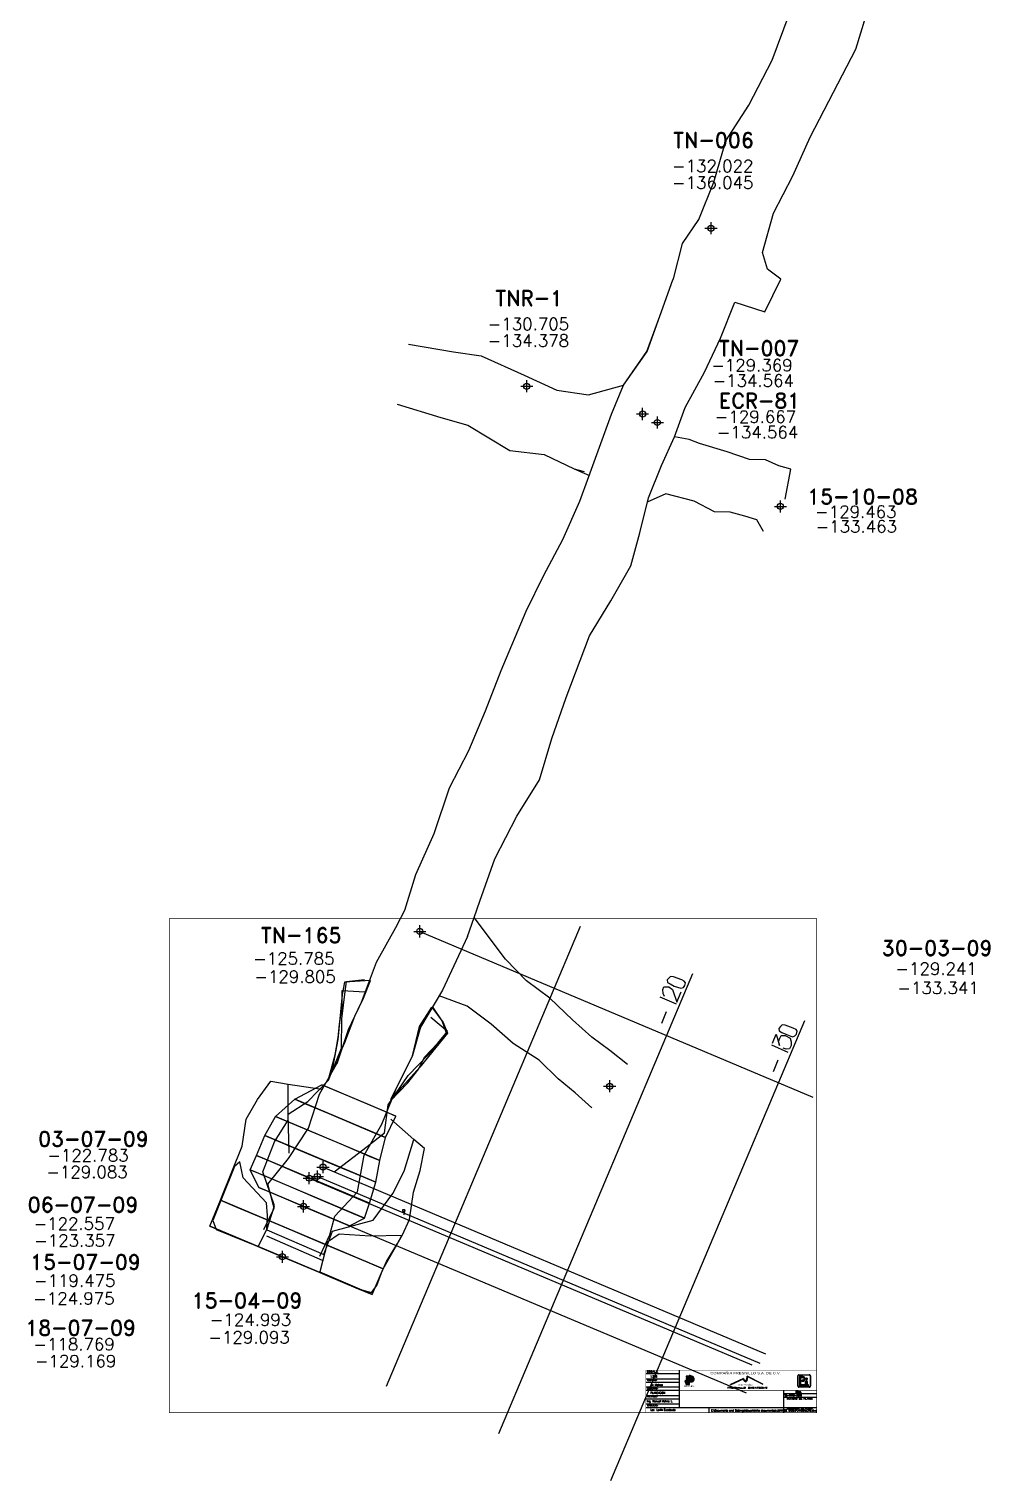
# Model space of a CAD drawing. Extents: x 9357 to 21428, y 9501 to 100038.
# Drawn here: x 10665.9 to 10744.8, y 9500.9 to 9620.3 of the extents above; entities that cross this region are included whole.
import ezdxf
from ezdxf.enums import TextEntityAlignment as Align

# ---------------------------------------------------------------- set-up
doc = ezdxf.new("R2010")
doc.units = 0
doc.header["$LTSCALE"] = 1.25
doc.header["$MEASUREMENT"] = 0
doc.header["$PDMODE"] = 34
doc.header["$PDSIZE"] = 0.5
doc.layers.get('0').update_dxf_attribs({"linetype": 'CONTINUOUS'})
for name, color, linetype in [('ABAJO', 7, 'CONTINUOUS'), ('ARRIBA', 7, 'CONTINUOUS'), ('Layer23', 7, 'CONTINUOUS'), ('LETRA', 7, 'CONTINUOUS'), ('LOGO', 5, 'CONTINUOUS'), ('LOGOPRO', 1, 'CONTINUOUS'), ('MARGEN', 7, 'CONTINUOUS'), ('MTEXT', 7, 'CONTINUOUS'), ('PE', 1, 'CONTINUOUS'), ('R-165-7763-S-FICH', 6, 'CONTINUOUS'), ('R-165-7763-S-SCR', 6, 'CONTINUOUS'), ('SEC', 7, 'CONTINUOUS'), ('TXT_M', 7, 'CONTINUOUS')]:
    doc.layers.add(name, color=color, linetype=linetype)
doc.styles.add('CBF', font='')
doc.styles.add('ROMAND', font='romand.shx')
doc.styles.add('ROMANS', font='romans')
doc.styles.get('CBF').set_extended_font_data('Institucional')

# ---------------------------------------------------------------- blocks, each defined once
blk = doc.blocks.new('F2')
blk.add_point((0, 0))
at = {"style": 'ROMAND'}
for tag, height, p in [('NOMBRE', 1.25, (0.2, 6.62)), ('CIELO', 1, (0.14, 4.62)), ('PISO', 1, (0.14, 3.25))]:
    blk.add_attdef(tag, text='', height=height, dxfattribs=at).set_placement(p, align=Align.CENTER)
at = {"style": 'ROMANS', "flags": 1}
for tag, p in [('MINA', (-0.07, -3.26)), ('LOCALIZACION', (-0.07, -4.93)), ('ESTRUCTURA', (-0.07, -6.62)), ('NIVEL', (-0.07, -8.29)), ('OBRA', (-0.07, -10.12)), ('FECHA', (-0.07, -11.79)), ('ATRAS', (-0.07, -13.48)), ('TOPOGRAFO', (2.67, -15.3))]:
    blk.add_attdef(tag, text='', height=1.25, dxfattribs=at).set_placement(p, align=Align.CENTER)
blk = doc.blocks.new('P')
at = {"layer": 'PE'}
h = blk.add_hatch(color=256, dxfattribs=at)
edge = h.paths.add_edge_path(flags=17)
edge.add_line((-0.107, 0.131), (-0.239, 0.131))
edge.add_line((-0.239, 0.131), (-0.239, 0.083))
edge.add_line((-0.239, 0.083), (-0.107, 0.083))
edge.add_arc((-0.107, 0.107), 0.0244, 270, 450)
edge = h.paths.add_edge_path()
edge.add_arc((-0.107, 0.107), 0.0732, -90, 65.7002, ccw=False)
edge.add_line((-0.107, 0.034), (-0.239, 0.034))
edge.add_line((-0.239, 0.034), (-0.239, -0.075))
edge.add_line((-0.239, -0.075), (-0.289, -0.075))
edge.add_line((-0.289, -0.075), (-0.239, -0.234))
edge.add_line((-0.239, -0.234), (-0.083, -0.234))
edge.add_line((-0.083, -0.234), (-0.083, -0.127))
edge.add_line((-0.083, -0.127), (0, -0.127))
edge.add_arc((0, 0), 0.127, 270, 422.4366)
edge.add_line((0.059, 0.113), (-0.077, 0.174))
blk.add_lwpolyline([(-0.077, 0.174, -0.807621), (-0.107, 0.034), (-0.239, 0.034), (-0.239, -0.075), (-0.289, -0.075), (-0.239, -0.234), (-0.083, -0.234), (-0.083, -0.127), (0, -0.127, 0.784358), (0.059, 0.113), (-0.077, 0.174)], format="xyb", dxfattribs=at)
blk.add_lwpolyline([(-0.107, 0.131), (-0.239, 0.131), (-0.239, 0.083), (-0.107, 0.083, 1)], format="xyb", close=True, dxfattribs=at)
at = {"layer": 'PE', "insert": (-0.326, -0.283), "char_height": 0.06444, "width": 0.58561, "attachment_point": 1, "style": 'CBF'}
blk.add_mtext('\\C0;PEÑOLES\\fArial|b0|i0|c0|p34;\\H0.0415;®', dxfattribs=at)
blk = doc.blocks.new('LOGOPRO')
at = {"layer": 'LOGOPRO'}
h = blk.add_hatch(color=256, dxfattribs=at)
edge = h.paths.add_edge_path()
edge.add_line((-9.14, -1.01), (-1.42, 2.5))
edge.add_arc((2.63, 3.37), 4.15, 192.1363, 205.99704)
edge.add_arc((0.46, 2.26), 1.71, 204.39321, 239.49231)
edge.add_arc((-0.11, 1.53), 0.801, 248.08755, 302.03698)
edge.add_arc((-1.23, 2.68), 2.4, 310.30293, 343.6088)
edge.add_line((1.07, 2), (0.37, 2))
edge.add_arc((-2.41, 3.66), 3.24, 328.30316, 329.27804, ccw=False)
edge.add_arc((-0.93, 2.73), 1.49, 306.35561, 328.80345, ccw=False)
edge.add_arc((-0.34, 2), 0.56, 244.67685, 301.87727, ccw=False)
edge.add_arc((-0.11, 2.4), 1.02, 208.50537, 242.32868, ccw=False)
edge.add_arc((1.25, 3.42), 2.72, 196.81781, 213.8715, ccw=False)
edge.add_line((-1.35, 2.64), (-9.18, -0.92))
edge.add_line((-9.18, -0.92), (-9.14, -1.01))
h = blk.add_hatch(color=5, dxfattribs=at)
edge = h.paths.add_edge_path()
edge.add_line((1.05, 3.78), (10.22, -0.69))
edge.add_line((10.22, -0.69), (10.26, -0.6))
edge.add_line((10.26, -0.6), (0.9, 3.97))
edge.add_arc((-4.76, 4.38), 5.67, 342.94804, 355.88937, ccw=False)
edge.add_arc((-2.41, 3.74), 3.24, 332.04214, 341.53578, ccw=False)
edge.add_line((0.45, 2.22), (1.08, 2.22))
edge.add_arc((-12.85, 2.71), 13.94, 357.974, 364.39617)
at = {"layer": 'LOGOPRO', "const_width": 0.02}
blk.add_lwpolyline([(-9.14, -1.01), (-1.42, 2.5, 0.060553), (-1.09, 1.55, 0.154357), (-0.4, 0.78, 0.239845), (0.32, 0.85, 0.146356), (1.07, 2), (0.37, 2, -0.004254), (0.35, 1.95, -0.098262), (-0.05, 1.53, -0.254899), (-0.58, 1.5, -0.148663), (-1, 1.91, -0.074548), (-1.35, 2.64), (-9.18, -0.92)], format="xyb", close=True, dxfattribs=at)
at = {"layer": 'LOGOPRO', "color": 5, "const_width": 0.02}
blk.add_lwpolyline([(1.05, 3.78), (10.22, -0.69), (10.26, -0.6), (0.9, 3.97, -0.056527), (0.66, 2.71, -0.041448), (0.45, 2.22), (1.08, 2.22, 0.028029), (1.05, 3.78)], format="xyb", dxfattribs=at)
at = {"layer": 'LOGOPRO'}
blk.add_lwpolyline([(-9.14, -1.01), (-9.18, -0.92)], dxfattribs=at)
at = {"layer": 'LETRA', "style": 'CBF'}
blk.add_text('MINA PROAÑO', height=0.8899, dxfattribs=at).set_placement((-4.8, -1.58))
blk = doc.blocks.new('LOGO_PLA')
at = {"layer": 'LOGO'}
h = blk.add_hatch(color=256, dxfattribs=at)
h.paths.add_polyline_path([(-0.0182, -0.0032), (-0.0132, -0.0032, -1), (-0.0132, -0.011), (-0.015, -0.011, 1), (-0.015, -0.0125), (-0.0132, -0.0125, 1), (-0.0132, -0.0017), (-0.022, -0.0017), (-0.022, -0.0125), (-0.0182, -0.0125)])
h.paths.add_polyline_path([(-0.0182, -0.014), (-0.022, -0.014), (-0.022, -0.024), (-0.0179, -0.024), (0.001, -0.024), (0.001, -0.0225), (-0.0182, -0.0225)])
h.paths.add_polyline_path([(-0.0021, -0.0136, 1), (-0.0059, -0.0136), (-0.0059, -0.021), (-0.0021, -0.021)])
h.paths.add_polyline_path([(-0.0059, -0.0067, 1), (-0.0021, -0.0067, 1)])
at = {"const_width": 0.0005}
blk.add_lwpolyline([(-0.0232, 0.0032), (0.0032, 0.0032, -0.414214), (0.0062, 0.0002), (0.0062, -0.0246, -0.414214), (0.0032, -0.0276), (-0.0232, -0.0276, -0.414214), (-0.0262, -0.0246), (-0.0262, 0.0002, -0.414214)], format="xyb", close=True, dxfattribs=at)
blk.add_lwpolyline([(-0.0232, 0.0027), (0.0032, 0.0027, -0.414214), (0.0057, 0.0002), (0.0057, -0.0246, -0.414214), (0.0032, -0.0271), (-0.0232, -0.0271, -0.414214), (-0.0257, -0.0246), (-0.0257, 0.0002, -0.414214)], format="xyb", close=True)
at = {"layer": 'LOGO'}
for points in [[(-0.0132, -0.0129, 1), (-0.0132, -0.0014), (-0.0224, -0.0014), (-0.0224, -0.0129), (-0.0179, -0.0129), (-0.0179, -0.0036), (-0.0132, -0.0036, -1), (-0.0132, -0.0106), (-0.015, -0.0106, 1), (-0.015, -0.0129)], [(-0.0132, -0.0125, 1), (-0.0132, -0.0017), (-0.022, -0.0017), (-0.022, -0.0125), (-0.0182, -0.0125), (-0.0182, -0.0032), (-0.0132, -0.0032, -1), (-0.0132, -0.011), (-0.015, -0.011, 1), (-0.015, -0.0125)], [(-0.0018, -0.0136), (-0.0018, -0.0213), (-0.0063, -0.0213), (-0.0063, -0.0136, -1)], [(-0.0021, -0.0136), (-0.0021, -0.021), (-0.0059, -0.021), (-0.0059, -0.0136, -1)]]:
    blk.add_lwpolyline(points, format="xyb", close=True, dxfattribs=at)
for points in [[(-0.0224, -0.0136), (-0.0224, -0.0243), (-0.0179, -0.0243), (0.0014, -0.0243), (0.0014, -0.0221), (-0.0179, -0.0221), (-0.0179, -0.0136)], [(-0.022, -0.014), (-0.022, -0.024), (-0.0179, -0.024), (0.001, -0.024), (0.001, -0.0225), (-0.0182, -0.0225), (-0.0182, -0.014)]]:
    blk.add_lwpolyline(points, close=True, dxfattribs=at)
blk.add_lwpolyline([(-0.0018, -0.0243), (-0.0063, -0.0243)], dxfattribs=at)
for radius in [0.00225, 0.00188]:
    blk.add_circle((-0.004, -0.0067), radius, dxfattribs=at)
blk = doc.blocks.new('mar1a')
at = {"layer": 'MARGEN', "const_width": 0.001}
blk.add_lwpolyline([(0, 1), (1, 1), (1, 0), (0, 0)], close=True, dxfattribs=at)
at = {"layer": 'MARGEN'}
for points in [[(0.7362, 0.0789), (0.7877, 0.0789)], [(0.7362, 0.0685), (0.7877, 0.0685)], [(0.7362, 0.0615), (0.7877, 0.0615)], [(0.7362, 0.0518), (0.7877, 0.0518)], [(0.7362, 0.0452), (0.7877, 0.0452)], [(0.7362, 0.0348), (0.7877, 0.0348)], [(0.7362, 0.0278), (0.7877, 0.0278)], [(0.9485, 0.0389), (0.9994, 0.0389)], [(0.9485, 0.031), (0.9994, 0.031)], [(0.7362, 0.0174), (0.7877, 0.0174)], [(0.7362, 0.0104), (0.9485, 0.0104)], [(0.9485, 0.0104), (0.9994, 0.0104)]]:
    blk.add_lwpolyline(points, dxfattribs=at)
at = {"layer": 'TXT_M'}
for points, const_width in [([(1, 0.0859), (0.7362, 0.0859), (0.7362, 0)], 0.0005), ([(1, 0.0452), (0.7877, 0.0452)], 0.001)]:
    blk.add_lwpolyline(points, dxfattribs=dict(at, const_width=const_width))
for points in [[(0.7877, 0.0859), (0.7877, 0.0104)], [(0.9485, 0.0452), (0.9485, 0)], [(0.8333, 0.0104), (0.8333, 0)]]:
    blk.add_lwpolyline(points, dxfattribs=at)
for name, p, xscale, yscale, zscale in [('P', (0.8063, 0.0677), 0.03375, 0.045, 0.03375), ('LOGOPRO', (0.8904, 0.0599), 0.002581875, 0.0034425, 0.002581875), ('LOGO_PLA', (0.9866, 0.0739), 0.6091875, 0.8122499999999999, 0.6091875)]:
    blk.add_blockref(name, p, dxfattribs=dict(at, xscale=xscale, yscale=yscale, zscale=zscale))
at = {"layer": 'MARGEN', "style": 'ROMAND', "width": 0.7, "flags": 4}
for tag, height, p in [('TITULO', 0.0065, (0.8674, 0.0328)), ('TITULO', 0.0065, (0.8674, 0.0239)), ('NUMERO', 0.0112, (0.9743, 0.0127)), ('TITULO', 0.0065, (0.8674, 0.015)), ('CAJON', 0.00446, (0.9752, 0.0016))]:
    blk.add_attdef(tag, text='', height=height, dxfattribs=at).set_placement(p, align=Align.CENTER)
at = {"layer": 'MTEXT', "style": 'ROMAND', "width": 0.7, "flags": 4}
for tag, p, height in [('ESCALA', (0.7428, 0.0712), 0.004), ('REVISO', (0.7375, 0.021), 0.004), ('DISENO', (0.7434, 0.0381), 0.004), ('FECHA', (0.9504, 0.0331), 0.0035), ('ARCHIVO', (0.8369, 0.0022), 0.004)]:
    blk.add_attdef(tag, p, '', height=height, dxfattribs=at)
at = {"layer": 'MTEXT', "style": 'ROMAND', "width": 0.7}
for tag, p in [('COTAS', (0.7436, 0.0544)), ('NOMBRE', (0.7431, 0.0033))]:
    blk.add_attdef(tag, p, '', height=0.004, dxfattribs=at)
at = {"layer": 'TXT_M', "style": 'ROMANS', "width": 1.2}
for s, p in [('ESCALA:', (0.7377, 0.0814)), ('DISENO:', (0.7377, 0.0474)), ('COTAS:', (0.7384, 0.0642)), ('REVISO:', (0.7379, 0.0312)), ('DIBUJO:', (0.7381, 0.0129))]:
    blk.add_text(s, height=0.0028, dxfattribs=at).set_placement(p)
at = {"layer": 'TXT_M', "style": 'CBF'}
blk.add_text('COMPAÑIA FRESNILLO S.A. DE C.V.', height=0.004725, dxfattribs=at).set_placement((0.8902, 0.0776), align=Align.CENTER)
at = {"layer": 'TXT_M'}
for s, height, style, width, p in [('FRESNILLO ZACATECAS', 0.0025, 'ROMANS', 1.65, (0.8928, 0.049)), ('NUMERO DE PLANO:', 0.0025, 'ROMANS', 1.2, (0.9738, 0.0268)), ('FECHA:', 0.0028, 'ROMAND', 0.7, (0.9718, 0.0403)), ('GUARDARSE EN CAJON:', 0.002125, 'ROMANS', 1.2, (0.9739, 0.0071))]:
    blk.add_text(s, height=height, dxfattribs=dict(at, style=style, width=width)).set_placement(p, align=Align.CENTER)

msp = doc.modelspace()

# ---------------------------------------------------------------- linework, layer by layer
at = {"color": 0}
for points, elevation in [([(10711.16, 9546.54), (10695.21, 9508.72)], -125.78), ([(10697.97, 9546.13), (10730.26, 9532.51)], -125.78), ([(10688.88, 9525.84), (10725.25, 9510.5)], -119.48), ([(10689.55, 9525.98), (10725.93, 9510.64)], -122.56), ([(10690.02, 9526.75), (10726.39, 9511.41)], -122.78), ([(10688.41, 9523.52), (10724.79, 9508.18)], -118.77)]:
    msp.add_lwpolyline(points, dxfattribs=dict(at, elevation=elevation))
for points in [[(10720.38, 9542.65), (10704.43, 9504.83)], [(10718.07, 9540.77), (10717.97, 9541.02), (10717.94, 9541.34), (10718.02, 9541.56), (10718.44, 9541.56), (10718.73, 9541.36), (10719.1, 9540.3), (10719.45, 9541.17)], [(10717.7, 9540.76), (10719.05, 9540.17)], [(10717.86, 9538.59), (10718.25, 9539.55)], [(10729.59, 9538.77), (10713.64, 9500.95)], [(10726.88, 9536.79), (10728.23, 9536.19)], [(10726.97, 9536.94), (10727.25, 9537.67), (10727.52, 9536.76), (10727.45, 9537.07), (10727.56, 9537.34), (10727.67, 9537.56), (10728, 9537.56), (10728.4, 9537.34), (10728.49, 9537.05), (10728.49, 9536.74), (10728.36, 9536.48), (10728.07, 9536.45), (10727.83, 9536.52)], [(10727.04, 9534.61), (10727.42, 9535.57)]]:
    msp.add_lwpolyline(points, dxfattribs=at)
at = {"color": 5}
for points in [[(10693.93, 9542.09), (10691.79, 9541.96), (10691.6, 9540.95), (10691.24, 9537.24), (10690.75, 9534.6), (10691.81, 9536.99), (10692.64, 9539.17), (10693.34, 9540.63)], [(10698.97, 9539.91), (10699.88, 9538.64), (10700.24, 9537.77), (10697.97, 9534.96), (10695.6, 9532.31), (10697.36, 9535.89), (10697.95, 9538.3)]]:
    msp.add_lwpolyline(points, close=True, dxfattribs=at)
at = {"color": 0}
for points in [[(10718.87, 9541.64), (10719.43, 9541.45), (10719.63, 9541.53), (10719.76, 9541.67), (10719.82, 9541.91), (10719.71, 9542.05), (10719.5, 9542.16), (10718.82, 9542.4), (10718.57, 9542.42), (10718.45, 9542.28), (10718.3, 9542.14), (10718.34, 9541.94), (10718.54, 9541.81)], [(10728.05, 9537.67), (10728.61, 9537.47), (10728.8, 9537.55), (10728.93, 9537.69), (10728.99, 9537.94), (10728.89, 9538.07), (10728.67, 9538.18), (10728, 9538.42), (10727.75, 9538.44), (10727.62, 9538.3), (10727.48, 9538.16), (10727.51, 9537.96), (10727.72, 9537.83)]]:
    msp.add_lwpolyline(points, close=True, dxfattribs=at)
at = {"color": 2}
msp.add_lwpolyline([(10696.75, 9523.24), (10696.55, 9523.24), (10696.55, 9523.24), (10696.54, 9523.15), (10696.61, 9523.09), (10696.72, 9523.09), (10696.75, 9523.24), (10696.67, 9522.84)], dxfattribs=at)
at = {"color": 221, "elevation": -125.22}
msp.add_lwpolyline([(10685.39, 9521.6), (10690.07, 9519.56)], dxfattribs=at)
at = {"layer": 'ABAJO', "color": 6}
for points in [[(10687.24, 9527.89, -127.48), (10687.15, 9531.1, -128.07), (10688.77, 9532.14, -128.34), (10690.46, 9533.89, -128.77), (10691.54, 9536.53, -129.23), (10691.56, 9538.95, -129.56), (10691.83, 9541.18, -129.87), (10691.95, 9542.01, -129.86), (10693.42, 9542.17, -129.72)], [(10690.53, 9534.17, -128.44), (10691.02, 9535.98, -128.96), (10691.26, 9537.41, -129.12), (10691.36, 9538.51, -129.24), (10691.6, 9539.96, -129.2), (10691.58, 9541.28, -129.24), (10693.46, 9541.16, -129.31)], [(10690.94, 9526.37, -127.48), (10693.63, 9528.44, -128.07), (10695.06, 9529.56, -128.34), (10695.36, 9531.87, -128.77), (10697, 9534.29, -129.23), (10698.68, 9536.02, -129.56), (10700.16, 9537.77, -129.87), (10699.82, 9538.78, -129.86), (10699.07, 9539.86, -129.72)], [(10695.57, 9532.21, -128.44), (10696.99, 9533.67, -128.96), (10697.88, 9534.84, -129.12), (10698.35, 9535.79, -129.24), (10699.43, 9536.92, -129.2), (10700.25, 9537.91, -129.24), (10698.87, 9539.06, -129.31)]]:
    msp.add_polyline3d(points, dxfattribs=at)
at = {"layer": 'ABAJO', "color": 3}
for points in [[(10681.68, 9524.24, -129.15), (10681.68, 9524.24, -129.15), (10681.68, 9524.24, -129.15), (10681.68, 9524.24, -129.15), (10683.38, 9528.46, -128.94), (10683.7, 9530.7, -128.84), (10684.63, 9532.31, -128.84), (10685.72, 9533.81, -128.84), (10687.14, 9533.56, -128.75)], [(10696.56, 9521.18, -128.94), (10696.56, 9521.18, -128.94), (10696.56, 9521.18, -128.94), (10696.56, 9521.18, -128.94), (10697.12, 9522.45, -128.94), (10697.44, 9524.68, -128.84), (10698, 9526.46, -128.84), (10698.36, 9528.28, -128.84), (10697.49, 9529.03, -128.75)]]:
    msp.add_polyline3d(points, dxfattribs=at)
at = {"layer": 'ABAJO', "color": 5}
for points in [[(10684.73, 9525.08, -129.17), (10684.04, 9526.53, -127.55), (10684.54, 9527.71, -127), (10685.23, 9529.36, -126.64), (10686.11, 9530.92, -126.27), (10687.69, 9532.33, -125.95), (10689.93, 9533.52, -126.64)], [(10692.19, 9521.92, -129.17), (10693.43, 9522.56, -127.55), (10693.84, 9523.78, -127), (10694.35, 9525.5, -126.64), (10694.68, 9527.3, -126.27), (10695.15, 9529.18, -125.95), (10696.01, 9530.95, -126.64)]]:
    msp.add_polyline3d(points, dxfattribs=at)
at = {"layer": 'ABAJO', "color": 1}
for points in [[(10680.7, 9521.9, -129.09), (10681.59, 9524.03, -129.14), (10681.68, 9524.24, -129.15)], [(10694.06, 9516.27, -129.09), (10694.95, 9518.4, -129.14), (10696.56, 9521.18, -128.94)]]:
    msp.add_polyline3d(points, dxfattribs=at)
at = {"layer": 'ARRIBA', "color": 6}
for points in [[(10687.24, 9527.89, -122.78), (10687.15, 9531.1, -122.77), (10688.77, 9532.14, -122.44), (10690.46, 9533.89, -122.67), (10691.54, 9536.53, -123.33), (10691.56, 9538.95, -124.06), (10691.83, 9541.18, -124.77), (10691.95, 9542.01, -125.16), (10693.42, 9542.17, -125.22)], [(10690.53, 9534.17, -124.44), (10691.02, 9535.98, -124.66), (10691.26, 9537.41, -124.92), (10691.36, 9538.51, -124.84), (10691.6, 9539.96, -124.6), (10691.58, 9541.28, -124.84), (10693.46, 9541.16, -125.21)], [(10690.94, 9526.37, -122.78), (10693.63, 9528.44, -122.77), (10695.06, 9529.56, -122.44), (10695.36, 9531.87, -122.67), (10697, 9534.29, -123.33), (10698.68, 9536.02, -124.06), (10700.16, 9537.77, -124.77), (10699.82, 9538.78, -125.16), (10699.07, 9539.86, -125.22)], [(10695.57, 9532.21, -124.44), (10696.99, 9533.67, -124.66), (10697.88, 9534.84, -124.92), (10698.35, 9535.79, -124.84), (10699.43, 9536.92, -124.6), (10700.25, 9537.91, -124.84), (10698.87, 9539.06, -125.21)]]:
    msp.add_polyline3d(points, dxfattribs=at)
at = {"layer": 'ARRIBA', "color": 3}
for points in [[(10681.68, 9524.24, -125.05), (10681.68, 9524.24, -125.05), (10681.68, 9524.24, -125.05), (10681.68, 9524.24, -125.05), (10683.38, 9528.46, -124.14), (10683.7, 9530.7, -124.34), (10684.63, 9532.31, -124.74), (10685.72, 9533.81, -124.54), (10687.14, 9533.56, -124.65)], [(10696.56, 9521.18, -124.74), (10696.56, 9521.18, -124.74), (10696.56, 9521.18, -124.74), (10696.56, 9521.18, -124.74), (10697.12, 9522.45, -124.14), (10697.44, 9524.68, -124.34), (10698, 9526.46, -124.74), (10698.36, 9528.28, -124.54), (10697.49, 9529.03, -124.65)]]:
    msp.add_polyline3d(points, dxfattribs=at)
at = {"layer": 'ARRIBA', "color": 5}
for points in [[(10684.73, 9525.08, -118.77), (10684.04, 9526.53, -118.45), (10684.54, 9527.71, -118.7), (10685.23, 9529.36, -119.34), (10686.11, 9530.92, -119.77), (10687.69, 9532.33, -120.05), (10689.93, 9533.52, -121.04)], [(10692.19, 9521.92, -118.77), (10693.43, 9522.56, -118.45), (10693.84, 9523.78, -118.7), (10694.35, 9525.5, -119.34), (10694.68, 9527.3, -119.77), (10695.15, 9529.18, -120.05), (10696.01, 9530.95, -121.04)]]:
    msp.add_polyline3d(points, dxfattribs=at)
at = {"layer": 'ARRIBA', "color": 1}
for points in [[(10680.7, 9521.9, -124.99), (10681.59, 9524.03, -125.04), (10681.68, 9524.24, -125.05)], [(10694.06, 9516.27, -124.99), (10694.95, 9518.4, -125.04), (10696.56, 9521.18, -124.74)]]:
    msp.add_polyline3d(points, dxfattribs=at)
at = {"layer": 'Layer23', "color": 2}
for points in [[(10684.68, 9520.21), (10685.39, 9521.61), (10685.45, 9522.77), (10685.37, 9523.8), (10683.46, 9525.86), (10683.19, 9527.18), (10682.74, 9526.79), (10681.61, 9524.01), (10680.96, 9522.35), (10681.24, 9521.61)], [(10689.76, 9518.14), (10693.2, 9516.67), (10693.99, 9516.45), (10694.45, 9517.02), (10694.81, 9518.06), (10695.24, 9518.99), (10696.14, 9520.46), (10696.5, 9521.14), (10693.88, 9521.07), (10691.34, 9521.25), (10690.37, 9520.57)]]:
    msp.add_lwpolyline(points, close=True, dxfattribs=at)
msp.add_lwpolyline([(10689.98, 9519.07), (10685.39, 9521.06)], dxfattribs=at)
at = {"layer": 'R-165-7763-S-SCR', "color": 6}
for points in [[(10719.55, 9602.69, -131.12), (10720.9, 9604.67, -132.05), (10722.15, 9607.72, -132.74), (10723.13, 9611.12, -133.06), (10725, 9614.07, -133.47), (10726.93, 9617.77, -133.87), (10728.32, 9621.52, -134.35), (10729.98, 9625.36, -134.64), (10731.58, 9628.22, -135.04), (10732.92, 9631.66, -135.77), (10733.53, 9632.68, -136.1)], [(10719.55, 9602.69, -135.62), (10720.9, 9604.67, -136.05), (10722.15, 9607.72, -136.54), (10723.13, 9611.12, -137.16), (10725, 9614.07, -137.57), (10726.93, 9617.77, -138.17), (10728.32, 9621.52, -138.45), (10729.98, 9625.36, -138.74), (10731.58, 9628.22, -139.24), (10732.92, 9631.66, -139.67), (10733.53, 9632.68, -140.2)], [(10726.55, 9600.57, -131.57), (10726.14, 9601.95, -132.05), (10727.03, 9605.18, -132.74), (10728.63, 9608.26, -133.06), (10730.06, 9611.44, -133.47), (10731.98, 9615.14, -133.87), (10733.82, 9618.66, -134.35), (10735.03, 9622.73, -134.64), (10736.19, 9625.82, -135.04), (10737.53, 9629.26, -135.77), (10738.44, 9630.45, -136.1)], [(10726.55, 9600.57, -135.67), (10726.14, 9601.95, -136.05), (10727.03, 9605.18, -136.54), (10728.63, 9608.26, -137.16), (10730.06, 9611.44, -137.57), (10731.98, 9615.14, -138.17), (10733.82, 9618.66, -138.45), (10735.03, 9622.73, -138.74), (10736.19, 9625.82, -139.24), (10737.53, 9629.26, -139.67), (10738.44, 9630.45, -140.2)], [(10711.13, 9581.49, -129.78), (10711.87, 9583.54, -129.77), (10712.85, 9586.24, -129.95), (10713.73, 9588.66, -129.8), (10714.7, 9591.05, -130.34), (10716.64, 9593.82, -130.07), (10717.7, 9596.71, -130.78), (10718.78, 9599.69, -130.81), (10718.82, 9599.79, -130.72), (10719.55, 9602.69, -131.12), (10719.55, 9602.69, -131.12)], [(10711.13, 9581.49, -133.78), (10711.87, 9583.54, -133.77), (10712.85, 9586.24, -133.95), (10713.73, 9588.66, -134.1), (10714.7, 9591.05, -134.34), (10716.67, 9593.81, -134.57), (10717.7, 9596.71, -134.78), (10718.78, 9599.69, -135.01), (10718.82, 9599.79, -135.12), (10719.55, 9602.69, -135.62), (10719.55, 9602.69, -135.62)], [(10716.05, 9578.91, -129.48), (10716.76, 9581.77, -129.77), (10717.84, 9584.44, -129.95), (10718.9, 9586.79, -129.8), (10719.78, 9589.21, -130.34), (10721.36, 9592.12, -130.07), (10722.69, 9594.91, -130.78), (10723.86, 9597.86, -130.81), (10726.34, 9597.07, -130.72), (10727.63, 9599.76, -131.12), (10726.55, 9600.57, -131.57)], [(10716.05, 9578.91, -133.88), (10716.76, 9581.77, -133.77), (10717.84, 9584.44, -133.95), (10718.9, 9586.79, -134.1), (10719.78, 9589.21, -134.34), (10721.36, 9592.12, -134.57), (10722.69, 9594.91, -134.78), (10723.86, 9597.86, -135.01), (10726.34, 9597.07, -135.12), (10727.63, 9599.76, -135.62), (10726.55, 9600.57, -135.67)], [(10697.04, 9594.4, -130.04), (10700.73, 9593.79, -130.04), (10703.02, 9593.46, -130.08), (10706.55, 9591.86, -130.29), (10709.22, 9590.64, -130.32), (10711.83, 9590.24, -128.85), (10714.7, 9591.05, -130.34)], [(10697.04, 9594.4, -134.04), (10700.73, 9593.79, -134.04), (10703.02, 9593.46, -134.08), (10706.55, 9591.86, -134.39), (10709.22, 9590.64, -134.42), (10711.83, 9590.24, -134.45), (10714.7, 9591.05, -134.34)], [(10696.1, 9589.49, -130.04), (10699.69, 9588.39, -130.04), (10701.92, 9587.76, -130.08), (10705.36, 9585.67, -130.29), (10708.2, 9585.33, -130.32), (10710.66, 9584.15, -128.85), (10711.47, 9583.94, -128.99)], [(10696.1, 9589.49, -134.04), (10699.69, 9588.39, -134.04), (10701.92, 9587.76, -134.08), (10705.36, 9585.67, -134.39), (10708.2, 9585.33, -134.42), (10710.66, 9584.15, -134.45), (10711.91, 9583.62, -134.69)], [(10728, 9581.66, -129.46), (10728.46, 9584.12, -129.51), (10727.47, 9584.42, -129.66), (10726.37, 9584.91, -129.85), (10725.08, 9584.94, -129.71), (10723.24, 9585.57, -129.7), (10720.96, 9586.25, -129.74), (10720.11, 9586.58, -129.88), (10718.9, 9586.79, -129.8)], [(10728, 9581.66, -133.46), (10728.46, 9584.12, -133.51), (10727.47, 9584.42, -133.66), (10726.37, 9584.91, -133.85), (10725.08, 9584.94, -133.71), (10723.24, 9585.57, -133.7), (10720.96, 9586.25, -133.94), (10720.11, 9586.58, -134.08), (10718.9, 9586.79, -134.1)], [(10726.22, 9579, -129.46), (10725.68, 9579.96, -129.51), (10724.69, 9580.26, -129.66), (10723.48, 9580.59, -129.85), (10722.19, 9580.62, -129.71), (10720.52, 9581.5, -129.7), (10718.18, 9582.1, -129.74), (10716.66, 9581.43, -129.88), (10716.66, 9581.43, -129.88)], [(10726.22, 9579, -133.46), (10725.68, 9579.96, -133.51), (10724.69, 9580.26, -133.66), (10723.48, 9580.59, -133.85), (10722.19, 9580.62, -133.71), (10720.52, 9581.5, -133.7), (10718.18, 9582.1, -133.94), (10716.66, 9581.43, -134.08), (10716.66, 9581.43, -134.08)], [(10704.65, 9567.59, -128.65), (10704.65, 9567.59, -128.65), (10704.65, 9567.59, -128.65), (10704.65, 9567.59, -128.65), (10704.65, 9567.59, -128.65), (10706.7, 9572.46, -129.01), (10708.16, 9575.42, -129.08), (10709.72, 9578.35, -129.34), (10711.13, 9581.49, -129.78)], [(10704.65, 9567.59, -132.25), (10704.65, 9567.59, -132.25), (10704.65, 9567.59, -132.25), (10704.65, 9567.59, -132.25), (10704.65, 9567.59, -132.25), (10706.7, 9572.46, -133.21), (10708.16, 9575.42, -133.28), (10709.72, 9578.35, -133.44), (10711.13, 9581.49, -133.78)], [(10710.01, 9565.36, -128.65), (10710.01, 9565.36, -128.65), (10710.01, 9565.36, -128.65), (10710.01, 9565.36, -128.65), (10710.01, 9565.36, -128.65), (10711.92, 9570.44, -129.01), (10713.67, 9573.3, -129.08), (10715.32, 9576.19, -129.34), (10716.05, 9578.91, -129.48)], [(10710.01, 9565.36, -132.25), (10710.01, 9565.36, -132.25), (10710.01, 9565.36, -132.25), (10710.01, 9565.36, -132.25), (10710.01, 9565.36, -132.25), (10711.92, 9570.44, -133.21), (10713.67, 9573.3, -133.28), (10715.32, 9576.19, -133.44), (10716.05, 9578.91, -133.88)], [(10696.12, 9546.66, -125.66), (10696.12, 9546.66, -125.66), (10696.74, 9547.87, -125.8), (10697.64, 9550.81, -125.6), (10699.16, 9554.17, -125.75), (10700.4, 9557.92, -127.23), (10702.01, 9561, -127.96), (10703.37, 9564.26, -128.3), (10704.65, 9567.59, -128.65)], [(10696.12, 9546.66, -129.86), (10696.12, 9546.66, -129.86), (10696.74, 9547.87, -130), (10697.64, 9550.81, -130.4), (10699.16, 9554.17, -130.85), (10700.4, 9557.92, -131.43), (10702.01, 9561, -131.76), (10703.37, 9564.26, -132.1), (10704.65, 9567.59, -132.25)], [(10702.44, 9547.26, -125.69), (10702.9, 9548.61, -125.6), (10704.14, 9552.09, -125.75), (10705.95, 9555.6, -127.23), (10707.82, 9558.58, -127.96), (10708.81, 9561.98, -128.3), (10710.01, 9565.36, -128.65)], [(10702.44, 9547.26, -130.22), (10702.9, 9548.61, -130.4), (10704.14, 9552.09, -130.85), (10705.95, 9555.6, -131.43), (10707.82, 9558.58, -131.76), (10708.81, 9561.98, -132.1), (10710.01, 9565.36, -132.25)], [(10696.12, 9546.66, -125.66), (10694.39, 9543.56, -125.57), (10693.14, 9540.29, -124.97), (10692.09, 9538.03, -124.92), (10691.15, 9535.25, -124.71)], [(10696.12, 9546.66, -129.86), (10694.39, 9543.56, -129.47), (10693.14, 9540.29, -129.07), (10692.09, 9538.03, -128.82), (10691.15, 9535.25, -128.8)], [(10701.9, 9545.71, -125.8), (10701.9, 9545.71, -125.8), (10701.9, 9545.71, -125.8), (10702.44, 9547.26, -125.69)], [(10701.9, 9545.71, -130), (10701.9, 9545.71, -130), (10701.9, 9545.71, -130), (10702.44, 9547.26, -130.22)], [(10701.9, 9545.71, -125.8), (10699.84, 9541.3, -125.57), (10698.03, 9538.25, -124.97), (10697.35, 9535.84, -124.92), (10696.04, 9533.21, -124.71)], [(10701.9, 9545.71, -130), (10699.84, 9541.3, -129.47), (10698.03, 9538.25, -129.07), (10697.35, 9535.84, -128.82), (10696.04, 9533.21, -128.8)], [(10685.15, 9521.63, -125.24), (10685.99, 9523.38, -125.25), (10685.49, 9525.35, -125.04), (10687.17, 9527.46, -124.09), (10688.81, 9529.94, -124.66), (10689.72, 9532.75, -124.53), (10691.22, 9535.4, -124.71)], [(10685.15, 9521.63, -128.84), (10685.99, 9523.38, -128.95), (10685.49, 9525.35, -128.74), (10687.17, 9527.46, -128.69), (10688.81, 9529.94, -128.86), (10689.72, 9532.75, -128.83), (10691.22, 9535.4, -128.8)], [(10685.39, 9521.6, -125.22), (10686.03, 9523.57, -125.38), (10685.07, 9526.36, -124.86), (10686.04, 9528.82, -124.37), (10687.15, 9530.61, -125.13), (10687.14, 9533.56, -124.65), (10689.91, 9533.16, -124.51)], [(10685.39, 9521.6, -129.22), (10686.03, 9523.57, -129.38), (10685.07, 9526.36, -128.86), (10686.04, 9528.82, -128.37), (10687.15, 9530.61, -129.13), (10687.14, 9533.56, -128.75), (10689.91, 9533.16, -128.91)], [(10689.74, 9519.42, -125.24), (10690.58, 9521.17, -125.25), (10690.99, 9522.71, -125.04), (10692.85, 9524.73, -124.09), (10693.41, 9527.73, -124.66), (10694.86, 9530.28, -124.53), (10695.99, 9533.1, -124.71)], [(10689.74, 9519.42, -128.84), (10690.58, 9521.17, -128.95), (10690.99, 9522.71, -128.74), (10692.85, 9524.73, -128.69), (10693.41, 9527.73, -128.86), (10694.86, 9530.28, -128.83), (10695.99, 9533.1, -128.8)], [(10690.07, 9519.56, -125.22), (10690.8, 9521.48, -125.38), (10694.14, 9522.39, -124.86), (10695.75, 9524.57, -124.37), (10696.68, 9526.43, -125.13), (10697.49, 9529.03, -124.65), (10695.59, 9530.68, -124.51)], [(10690.07, 9519.56, -129.22), (10690.8, 9521.48, -129.38), (10694.14, 9522.39, -128.86), (10695.75, 9524.57, -128.37), (10696.68, 9526.43, -129.13), (10697.49, 9529.03, -128.75), (10695.59, 9530.68, -128.91)]]:
    msp.add_polyline3d(points, dxfattribs=at)
at = {"layer": 'R-165-7763-S-SCR', "color": 221}
for points in [[(10715.03, 9535.18, -129.24), (10713.6, 9536.35, -129.08), (10712.12, 9537.43, -128.62), (10710.51, 9538.87, -128.33), (10708.66, 9540.63, -126.91), (10706.75, 9542.07, -126.9), (10705.02, 9543.86, -125.58), (10702.44, 9547.26, -125.69)], [(10715.03, 9535.18, -133.34), (10713.6, 9536.35, -133.08), (10712.12, 9537.43, -132.52), (10710.51, 9538.87, -132.13), (10708.66, 9540.63, -131.51), (10706.75, 9542.07, -130.9), (10705.02, 9543.86, -130.38), (10702.44, 9547.26, -130.22)], [(10712.12, 9531.62, -129.24), (10710.75, 9532.87, -129.08), (10709.34, 9534.02, -128.62), (10707.79, 9535.54, -128.33), (10705.63, 9536.91, -126.91), (10703.84, 9538.5, -126.9), (10701.86, 9539.98, -125.58), (10699.56, 9540.83, -125.98)], [(10712.12, 9531.62, -133.34), (10710.75, 9532.87, -133.08), (10709.34, 9534.02, -132.52), (10707.79, 9535.54, -132.13), (10705.63, 9536.91, -131.51), (10703.84, 9538.5, -130.9), (10701.86, 9539.98, -130.38), (10699.56, 9540.83, -129.88)]]:
    msp.add_polyline3d(points, dxfattribs=at)
at = {"layer": 'SEC', "color": 5}
for points in [[(10696.01, 9530.95, -126.64), (10689.93, 9533.52, -126.64), (10689.93, 9533.52, -123.4), (10690.53, 9533.27, -121.75), (10692.21, 9532.56, -121.04), (10693.73, 9531.92, -121.04), (10695.4, 9531.21, -121.75), (10696.01, 9530.95, -123.4), (10696.01, 9530.95, -126.64)], [(10695.15, 9529.18, -125.95), (10687.69, 9532.33, -125.95), (10687.69, 9532.33, -122.52), (10688.43, 9532.02, -120.79), (10690.48, 9531.15, -120.05), (10692.35, 9530.36, -120.05), (10694.4, 9529.49, -120.79), (10695.15, 9529.18, -122.52), (10695.15, 9529.18, -125.95)], [(10694.68, 9527.3, -126.27), (10686.11, 9530.92, -126.27), (10686.11, 9530.92, -122.5), (10686.97, 9530.56, -120.59), (10689.32, 9529.56, -119.77), (10691.47, 9528.66, -119.77), (10693.82, 9527.66, -120.59), (10694.68, 9527.3, -122.5), (10694.68, 9527.3, -126.27)], [(10694.35, 9525.5, -126.64), (10685.23, 9529.36, -126.64), (10685.23, 9529.36, -122.4), (10686.15, 9528.97, -120.26), (10688.65, 9527.91, -119.34), (10690.93, 9526.95, -119.34), (10693.44, 9525.89, -120.26), (10694.35, 9525.5, -122.4), (10694.35, 9525.5, -126.64)], [(10693.84, 9523.78, -127), (10684.54, 9527.71, -127), (10684.54, 9527.71, -122.19), (10685.47, 9527.31, -119.75), (10688.03, 9526.23, -118.7), (10690.35, 9525.25, -118.7), (10692.91, 9524.17, -119.75), (10693.84, 9523.78, -122.19), (10693.84, 9523.78, -127)], [(10693.43, 9522.56, -127.55), (10684.04, 9526.53, -127.55), (10684.04, 9526.53, -122.27), (10684.98, 9526.13, -119.59), (10687.56, 9525.04, -118.45), (10689.91, 9524.04, -118.45), (10692.49, 9522.95, -119.59), (10693.43, 9522.56, -122.27), (10693.43, 9522.56, -127.55)], [(10692.19, 9521.92, -129.17), (10684.73, 9525.08, -129.17), (10684.73, 9525.08, -123.14), (10685.48, 9524.76, -120.08), (10687.53, 9523.9, -118.77), (10689.39, 9523.11, -118.77), (10691.44, 9522.24, -120.08), (10692.19, 9521.92, -123.14), (10692.19, 9521.92, -129.17)]]:
    msp.add_polyline3d(points, dxfattribs=at)
at = {"layer": 'SEC', "color": 1}
for points in [[(10694.95, 9518.4, -129.14), (10681.59, 9524.03, -129.14), (10681.59, 9524.03, -126.76), (10682.93, 9523.47, -125.56), (10686.6, 9521.92, -125.04), (10689.94, 9520.51, -125.04), (10693.62, 9518.96, -125.56), (10694.95, 9518.4, -126.76), (10694.95, 9518.4, -129.14)], [(10694.06, 9516.27, -129.09), (10680.7, 9521.9, -129.09), (10680.7, 9521.9, -126.71), (10682.03, 9521.34, -125.51), (10685.71, 9519.79, -124.99), (10689.05, 9518.38, -124.99), (10692.72, 9516.83, -125.51), (10694.06, 9516.27, -126.71), (10694.06, 9516.27, -129.09)]]:
    msp.add_polyline3d(points, dxfattribs=at)

# ---------------------------------------------------------------- block references
at = {"color": 2}
msp.add_blockref('F2', (10706.76, 9590.95, -130.71), dxfattribs=at).add_auto_attribs({'NOMBRE': 'TNR-1', 'CIELO': '-130.705', 'PISO': '-134.378'})
at = {"color": 0}
ref = msp.add_blockref('F2', (10717.5, 9587.97, -129.67), dxfattribs=at)
ref.add_attrib('NOMBRE', 'ECR-81', dxfattribs={"height": 1.25, "style": 'ROMAND'}).set_placement((10725.9, 9589.14, -129.67), align=Align.CENTER)
ref.add_attrib('CIELO', '-129.667', dxfattribs={"height": 1, "style": 'ROMAND'}).set_placement((10725.56, 9587.94, -129.67), align=Align.CENTER)
ref.add_attrib('PISO', '-134.564', dxfattribs={"height": 1, "style": 'ROMAND'}).set_placement((10725.73, 9586.67, -129.67), align=Align.CENTER)
at = {"color": 6}
ref = msp.add_blockref('F2', (10727.61, 9581.07, -129.46), dxfattribs=at)
ref.add_attrib('NOMBRE', '15-10-08', dxfattribs={"height": 1.25, "style": 'ROMAND'}).set_placement((10734.36, 9581.25, -129.46), align=Align.CENTER)
ref.add_attrib('CIELO', '-129.463', dxfattribs={"height": 1, "style": 'ROMAND'}).set_placement((10733.81, 9580.13, -129.46), align=Align.CENTER)
ref.add_attrib('PISO', '-133.463', dxfattribs={"height": 1, "style": 'ROMAND'}).set_placement((10733.85, 9578.92, -129.46), align=Align.CENTER)
at = {"color": 2, "xscale": 53.2, "yscale": 40.6, "zscale": 53.2}
msp.add_blockref('mar1a', (10677.39, 9506.57), dxfattribs=at).add_auto_attribs({'ARCHIVO': 'C:\\Documents and Settings\\Usuario\\Mis documentos\\JUAN DE DIOS\\PLANOS\\s340.dwg', 'ESCALA': '1:200', 'NOMBRE': 'Lsc. Lenin Escobedo', 'DISENO': 'PLANEACION', 'COTAS': 'en Metros', 'REVISO': 'Ing. Manuel Molina L.', 'FECHA': '25-MAYO-2008'})
at = {"color": 221}
ref = msp.add_blockref('F2', (10697.97, 9546.13, -125.78), dxfattribs=at)
ref.add_attrib('NOMBRE', 'TN-165', dxfattribs={"height": 1.25, "style": 'ROMAND'}).set_placement((10688.22, 9545.19, -125.78), align=Align.CENTER)
ref.add_attrib('CIELO', '-125.785', dxfattribs={"height": 1, "style": 'ROMAND'}).set_placement((10687.62, 9543.4, -125.78), align=Align.CENTER)
ref.add_attrib('PISO', '-129.805', dxfattribs={"height": 1, "style": 'ROMAND'}).set_placement((10687.72, 9541.91, -125.78), align=Align.CENTER)
ref = msp.add_blockref('F2', (10713.58, 9533.4, -129.24), dxfattribs=at)
ref.add_attrib('NOMBRE', '30-03-09', dxfattribs={"height": 1.25, "style": 'ROMAND'}).set_placement((10740.49, 9544.13, -129.24), align=Align.CENTER)
ref.add_attrib('CIELO', '-129.241', dxfattribs={"height": 1, "style": 'ROMAND'}).set_placement((10740.41, 9542.56, -129.24), align=Align.CENTER)
ref.add_attrib('PISO', '-133.341', dxfattribs={"height": 1, "style": 'ROMAND'}).set_placement((10740.57, 9540.99, -129.24), align=Align.CENTER)
at = {"color": 6}
ref = msp.add_blockref('F2', (10690.02, 9526.75, -122.78), dxfattribs=at)
ref.add_attrib('NOMBRE', '03-07-09', dxfattribs={"height": 1.25, "style": 'ROMAND'}).set_placement((10671.15, 9528.44, -122.78), align=Align.CENTER)
ref.add_attrib('CIELO', '-122.783', dxfattribs={"height": 1, "style": 'ROMAND'}).set_placement((10670.7, 9527.22, -122.78), align=Align.CENTER)
ref.add_attrib('PISO', '-129.083', dxfattribs={"height": 1, "style": 'ROMAND'}).set_placement((10670.62, 9525.85, -122.78), align=Align.CENTER)
ref = msp.add_blockref('F2', (10689.55, 9525.98, -122.56), dxfattribs=at)
ref.add_attrib('NOMBRE', '06-07-09', dxfattribs={"height": 1.25, "style": 'ROMAND'}).set_placement((10670.29, 9523.03, -122.56), align=Align.CENTER)
ref.add_attrib('CIELO', '-122.557', dxfattribs={"height": 1, "style": 'ROMAND'}).set_placement((10669.57, 9521.6, -122.56), align=Align.CENTER)
ref.add_attrib('PISO', '-123.357', dxfattribs={"height": 1, "style": 'ROMAND'}).set_placement((10669.62, 9520.21, -122.56), align=Align.CENTER)
at = {"color": 1}
ref = msp.add_blockref('F2', (10688.88, 9525.84, -119.48), dxfattribs=at)
ref.add_attrib('NOMBRE', '15-07-09', dxfattribs={"height": 1.25, "style": 'ROMAND'}).set_placement((10670.49, 9518.32, -119.48), align=Align.CENTER)
ref.add_attrib('CIELO', '-119.475', dxfattribs={"height": 1, "style": 'ROMAND'}).set_placement((10669.61, 9516.92, -119.48), align=Align.CENTER)
ref.add_attrib('PISO', '-124.975', dxfattribs={"height": 1, "style": 'ROMAND'}).set_placement((10669.54, 9515.45, -119.48), align=Align.CENTER)
at = {"color": 0}
ref = msp.add_blockref('F2', (10688.41, 9523.52, -118.77), dxfattribs=at)
ref.add_attrib('NOMBRE', '18-07-09', dxfattribs={"height": 1.25, "style": 'ROMAND'}).set_placement((10670.09, 9512.91, -118.77), align=Align.CENTER)
ref.add_attrib('CIELO', '-118.769', dxfattribs={"height": 1, "style": 'ROMAND'}).set_placement((10669.56, 9511.69, -118.77), align=Align.CENTER)
ref.add_attrib('PISO', '-129.169', dxfattribs={"height": 1, "style": 'ROMAND'}).set_placement((10669.68, 9510.3, -118.77), align=Align.CENTER)
at = {"color": 221}
ref = msp.add_blockref('F2', (10686.68, 9519.38, -124.99), dxfattribs=at)
ref.add_attrib('NOMBRE', '15-04-09', dxfattribs={"height": 1.25, "style": 'ROMAND'}).set_placement((10683.77, 9515.16, -124.99), align=Align.CENTER)
ref.add_attrib('CIELO', '-124.993', dxfattribs={"height": 1, "style": 'ROMAND'}).set_placement((10684.06, 9513.7, -124.99), align=Align.CENTER)
ref.add_attrib('PISO', '-129.093', dxfattribs={"height": 1, "style": 'ROMAND'}).set_placement((10683.94, 9512.25, -124.99), align=Align.CENTER)
at = {"layer": 'R-165-7763-S-FICH', "color": 2}
msp.add_blockref('F2', (10721.91, 9603.94, -132.02), dxfattribs=at).add_auto_attribs({'NOMBRE': 'TN-006', 'CIELO': '-132.022', 'PISO': '-136.045'})
ref = msp.add_blockref('F2', (10716.28, 9588.67, -129.37), dxfattribs=at)
ref.add_attrib('NOMBRE', 'TN-007', dxfattribs={"layer": '0', "height": 1.25, "style": 'ROMAND'}).set_placement((10725.86, 9593.45, -129.37), align=Align.CENTER)
ref.add_attrib('CIELO', '-129.369', dxfattribs={"layer": '0', "height": 1, "style": 'ROMAND'}).set_placement((10725.27, 9592.18, -129.37), align=Align.CENTER)
ref.add_attrib('PISO', '-134.564', dxfattribs={"layer": '0', "height": 1, "style": 'ROMAND'}).set_placement((10725.38, 9590.91, -129.37), align=Align.CENTER)

doc.saveas('drawing.dxf')
